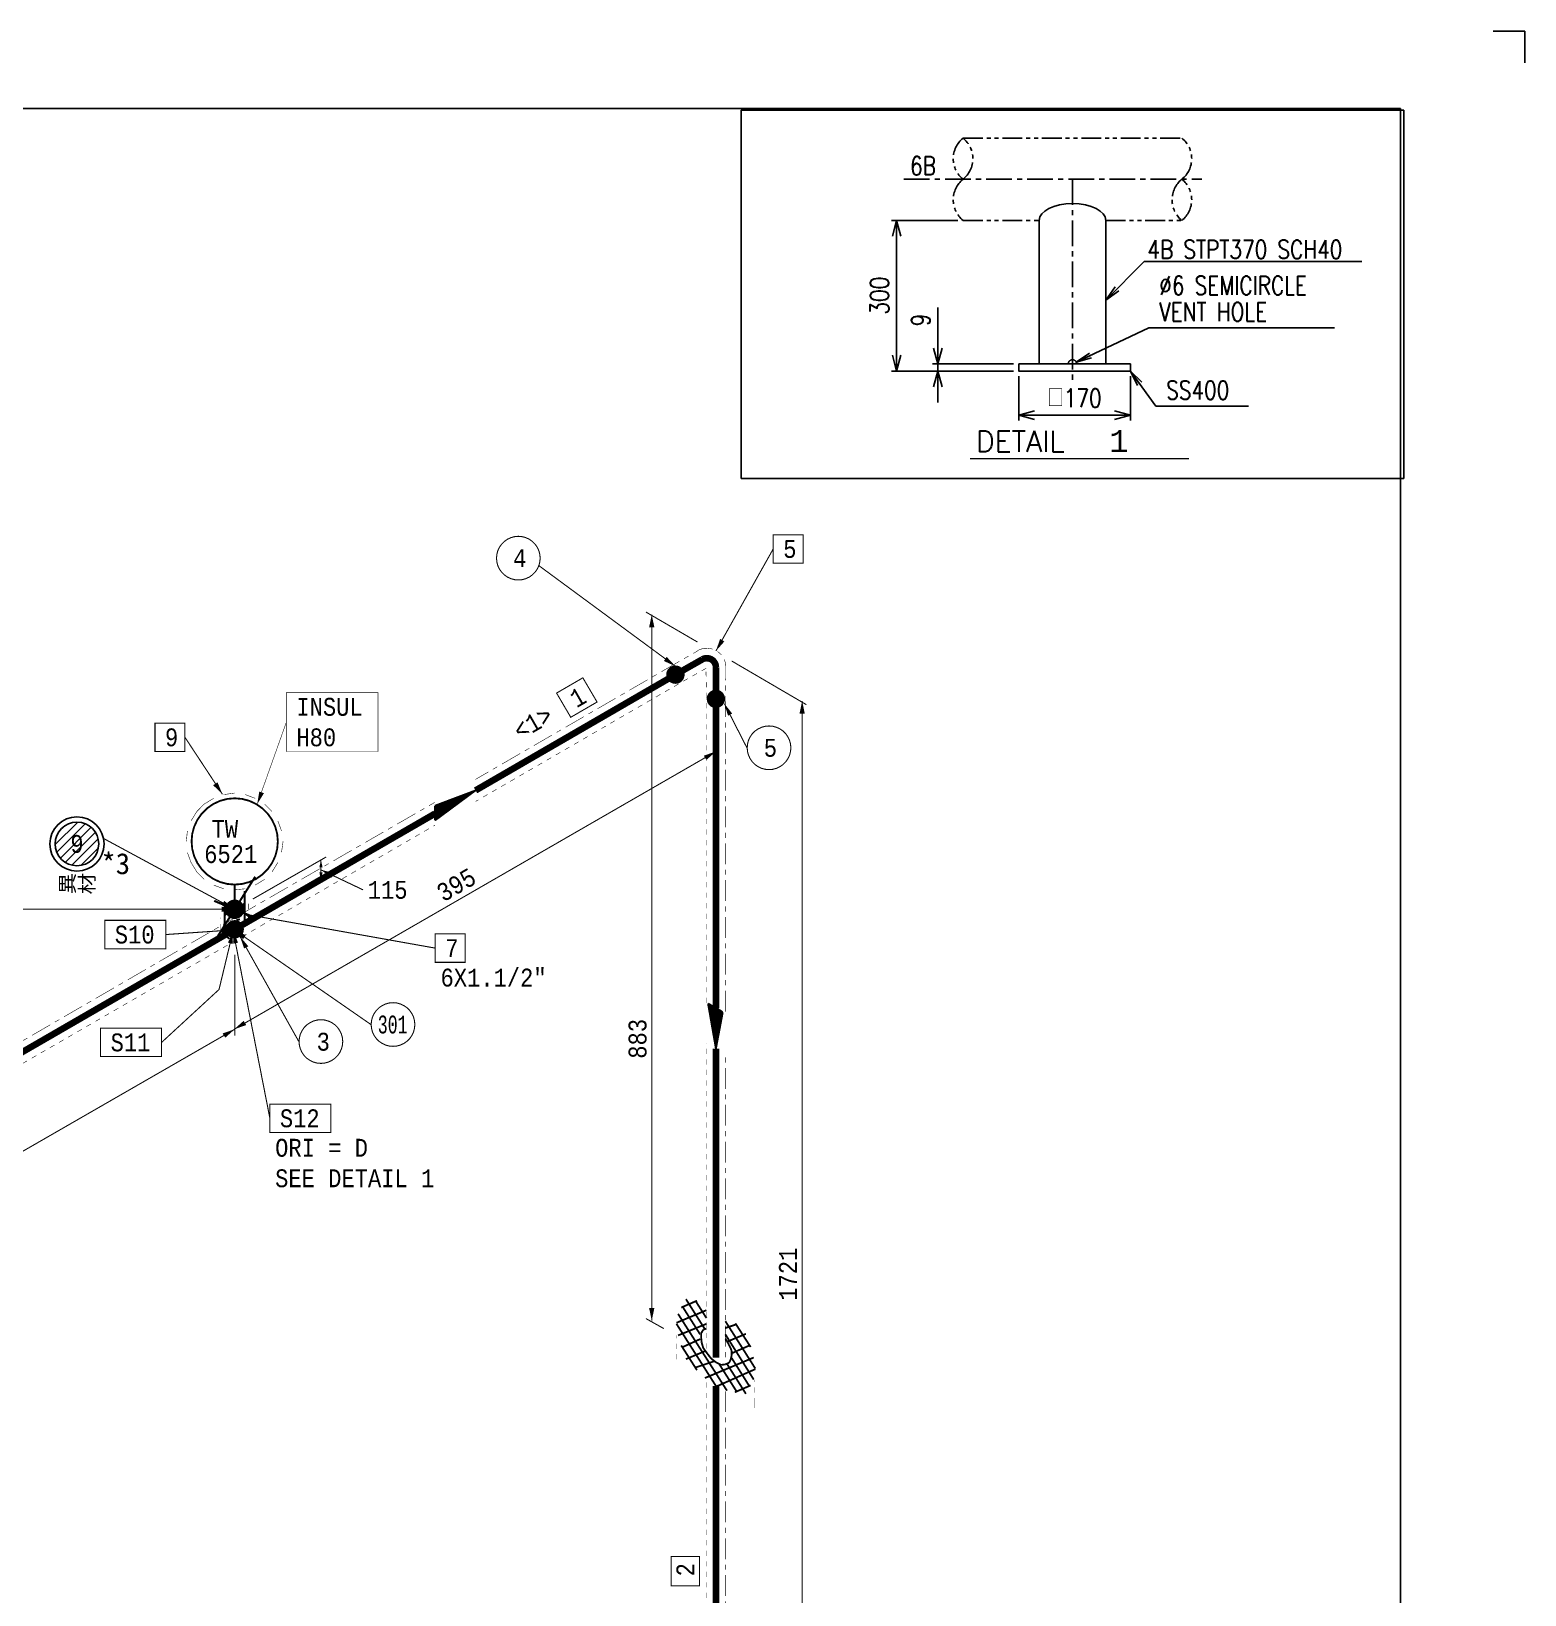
# Model space of a CAD drawing. Extents: x 0 to 841, y 0 to 594.
# Drawn here: x 557 to 841, y 296.8 to 594 of the extents above; entities that cross this region are included whole.
import ezdxf
from ezdxf.enums import TextEntityAlignment as Align

# ---------------------------------------------------------------- set-up
doc = ezdxf.new("R2010")
doc.units = 0
doc.header["$MEASUREMENT"] = 0
doc.linetypes.add('CENTER', pattern=[15.631579, 9.769737, -1.953947, 1.953947, -1.953947])
doc.linetypes.add('PHANTOM', pattern=[2.5, 1.25, -0.25, 0.25, -0.25, 0.25, -0.25])
doc.layers.add('1', color=7, linetype='Continuous', lineweight=0)
for name, color, linetype in [('BACKING', 7, 'Continuous'), ('DIM-LINES', 7, 'Continuous'), ('DIM-TEXT', 7, 'Continuous'), ('FITTINGS', 7, 'Continuous'), ('GT_1', 7, 'Continuous'), ('ISO-TEXT', 7, 'Continuous'), ('LEVEL_1', 7, 'Continuous'), ('PIPE', 7, 'Continuous'), ('SKETCHES', 7, 'Continuous'), ('WELDS', 7, 'Continuous')]:
    doc.layers.add(name, color=color, linetype=linetype)
doc.styles.add('DWG', font='SIMPLEX.shx', dxfattribs={"bigfont": 'BIGFONT.shx'})
doc.styles.add('MONOTXT', font='monotxt.shx', dxfattribs={"height": 2.4, "bigfont": '@extfont2.shx'})
doc.styles.add('MSGOTHICTTC', font='', dxfattribs={"height": 2.4})
doc.styles.add('ROMANS', font='ROMANS')
doc.styles.get("Standard").update_dxf_attribs({"font": 'txt.shx', "bigfont": '@extfont2.shx'})
doc.styles.add('STY-8', font='simplex.shx', dxfattribs={"width": 0.8, "bigfont": 'bigfont.shx'})
doc.styles.get('MSGOTHICTTC').set_extended_font_data('ＭＳ ゴシック')
doc.dimstyles.new('MAC-C', dxfattribs={"dimscale": 10, "dimtxt": 0.35, "dimasz": 0.3, "dimexe": 0.1, "dimexo": 0.1, "dimgap": 0.15, "dimtad": 1, "dimdec": 1, "dimlfac": 10, "dimdsep": 46, "dimtxsty": 'STY-8', "dimblk1": 'OPEN30', "dimblk2": 'OPEN30', "dimsah": 1, "dimcen": 1, "dimadec": 0, "dimazin": 0, "dimtfac": 1, "dimtdec": 1, "dimtix": 1, "dimtmove": 0, "dimatfit": 3, "dimldrblk": 'OPEN', "dimfxl": 1, "dimtolj": 1, "dimtzin": 0, "dimarcsym": 0})

# ---------------------------------------------------------------- blocks, each defined once
blk = doc.blocks.new('block8')
at = {"layer": 'ISO-TEXT'}
blk.add_hatch(color=256, dxfattribs=at).paths.add_polyline_path([(0.001, 0.001), (-2.399, -0.599), (-2.399, 0.301)])
at = {"layer": 'ISO-TEXT', "linetype": 'ByBlock', "const_width": 0.2}
blk.add_lwpolyline([(-13, -0.9), (0, 0)], dxfattribs=at)
blk = doc.blocks.new('block9')
at = {"layer": 'ISO-TEXT'}
blk.add_hatch(color=256, dxfattribs=at).paths.add_polyline_path([(0.001, 0.001), (1.601, -1.899), (0.801, -2.299)])
at = {"layer": 'ISO-TEXT', "linetype": 'ByBlock', "const_width": 0.2}
blk.add_lwpolyline([(5.6, -10), (0, 0)], dxfattribs=at)
blk = doc.blocks.new('block10')
at = {"layer": 'ISO-TEXT'}
blk.add_hatch(color=256, dxfattribs=at).paths.add_polyline_path([(0.001, 0.001), (2.201, -0.999), (1.701, -1.799)])
at = {"layer": 'ISO-TEXT', "linetype": 'ByBlock', "const_width": 0.2}
blk.add_lwpolyline([(26, -18), (0, 0)], dxfattribs=at)
blk = doc.blocks.new('block11')
at = {"layer": 'ISO-TEXT'}
blk.add_hatch(color=256, dxfattribs=at).paths.add_polyline_path([(0.001, 0.001), (1.601, -1.899), (0.801, -2.299)])
at = {"layer": 'ISO-TEXT', "linetype": 'ByBlock', "const_width": 0.2}
blk.add_lwpolyline([(11.2, -20), (0, 0)], dxfattribs=at)
blk = doc.blocks.new('block14')
at = {"layer": 'ISO-TEXT'}
blk.add_hatch(color=256, dxfattribs=at).paths.add_polyline_path([(0.001, 0.001), (-1.599, 1.801), (-0.799, 2.301)])
at = {"layer": 'ISO-TEXT', "linetype": 'ByBlock', "const_width": 0.2}
blk.add_lwpolyline([(-16, 28), (0, 0)], dxfattribs=at)
blk = doc.blocks.new('block15')
at = {"layer": 'ISO-TEXT'}
blk.add_hatch(color=256, dxfattribs=at).paths.add_polyline_path([(0.001, 0.001), (0.801, 2.301), (1.601, 1.801)])
at = {"layer": 'ISO-TEXT', "linetype": 'ByBlock', "const_width": 0.2}
blk.add_lwpolyline([(10.9, 19.4), (0, 0)], dxfattribs=at)
blk = doc.blocks.new('block16')
at = {"layer": 'ISO-TEXT'}
blk.add_hatch(color=256, dxfattribs=at).paths.add_polyline_path([(0.001, 0.001), (1.501, -1.899), (0.701, -2.299)])
at = {"layer": 'ISO-TEXT', "linetype": 'ByBlock', "const_width": 0.2}
blk.add_lwpolyline([(4.3, -8.4), (0, 0)], dxfattribs=at)
blk = doc.blocks.new('block27')
at = {"linetype": 'ByBlock', "const_width": 0.1}
for points in [[(89.439, 53.706), (88.574, 53.204)], [(91.5, 54.9), (90.305, 54.207)], [(87.709, 52.703), (84.249, 50.696)], [(92.868, 51.293), (92.002, 50.793)], [(81.653, 49.192), (78.193, 47.186)], [(83.383, 50.195), (82.518, 49.693)], [(87.672, 48.293), (86.806, 47.793)], [(89.404, 49.293), (88.538, 48.793)], [(91.136, 50.293), (90.27, 49.793)], [(75.597, 45.681), (72.137, 43.675)], [(77.328, 46.684), (76.462, 46.183)], [(82.476, 45.293), (81.61, 44.793)], [(84.208, 46.293), (83.342, 45.793)], [(85.94, 47.293), (85.074, 46.793)], [(69.541, 42.17), (66.081, 40.164)], [(71.272, 43.173), (70.406, 42.672)], [(77.28, 42.293), (76.414, 41.793)], [(79.012, 43.293), (78.146, 42.793)], [(80.744, 44.293), (79.878, 43.793)], [(63.485, 38.66), (60.025, 36.654)], [(65.216, 39.663), (64.351, 39.161)], [(72.084, 39.293), (71.218, 38.793)], [(73.816, 40.293), (72.95, 39.793)], [(75.548, 41.293), (74.682, 40.793)], [(59.16, 36.152), (58.295, 35.651)], [(66.888, 36.293), (66.022, 35.793)], [(68.62, 37.293), (67.754, 36.793)], [(70.352, 38.293), (69.486, 37.793)], [(53.104, 32.641), (52.239, 32.14)], [(57.429, 35.149), (53.969, 33.143)], [(61.692, 33.293), (60.826, 32.793)], [(63.424, 34.293), (62.558, 33.793)], [(65.156, 35.293), (64.29, 34.793)], [(51.374, 31.638), (50.1, 30.9)], [(56.496, 30.293), (55.63, 29.793)], [(58.228, 31.293), (57.362, 30.793)], [(59.96, 32.293), (59.094, 31.793)], [(51.3, 27.293), (50.434, 26.793)], [(53.032, 28.293), (52.166, 27.793)], [(54.764, 29.293), (53.898, 28.793)], [(37.508, 23.744), (34.04, 21.75)], [(39.242, 24.741), (38.375, 24.243)], [(42.3, 26.5), (40.108, 25.24)], [(33.173, 21.252), (32.306, 20.753)], [(40.134, 20.895), (39.268, 20.396)], [(41.867, 21.893), (41.001, 21.394)], [(31.44, 20.255), (27.972, 18.261)], [(34.935, 17.901), (34.068, 17.402)], [(36.668, 18.899), (35.801, 18.4)], [(38.401, 19.897), (37.534, 19.398)], [(25.371, 16.765), (21.904, 14.771)], [(27.105, 17.762), (26.238, 17.264)], [(29.735, 14.907), (28.869, 14.407)], [(31.468, 15.905), (30.602, 15.406)], [(33.202, 16.903), (32.335, 16.404)], [(19.303, 13.275), (15.836, 11.281)], [(21.037, 14.272), (20.17, 13.774)], [(24.536, 11.912), (23.669, 11.413)], [(26.269, 12.91), (25.403, 12.411)], [(28.002, 13.908), (27.136, 13.409)], [(13.235, 9.786), (9.768, 7.792)], [(14.969, 10.783), (14.102, 10.284)], [(19.337, 8.918), (18.47, 8.419)], [(21.07, 9.916), (20.203, 9.417)], [(22.803, 10.914), (21.936, 10.415)], [(7.167, 6.296), (3.699, 4.302)], [(8.901, 7.293), (8.034, 6.795)], [(14.137, 5.923), (13.271, 5.424)], [(15.87, 6.922), (15.004, 6.422)], [(17.603, 7.92), (16.737, 7.421)], [(2.832, 3.804), (1.966, 3.305)], [(8.938, 2.929), (8.071, 2.43)], [(10.671, 3.927), (9.804, 3.428)], [(12.404, 4.925), (11.537, 4.426)], [(1.099, 2.807), (-1, 1.6)], [(5.472, 0.933), (4.605, 0.434)], [(7.205, 1.931), (6.338, 1.432)], [(2.005, -1.063), (1.139, -1.563)], [(3.738, -0.065), (2.872, -0.564)]]:
    blk.add_lwpolyline(points, dxfattribs=at)
at = {"layer": 'PIPE', "linetype": 'ByBlock', "const_width": 1.25}
for points in [[(92.5, 53.3), (50.1, 28.8)], [(42.4, 24.4), (0, 0)]]:
    blk.add_lwpolyline(points, dxfattribs=at)
at = {"flags": 1}
for tag in ['Tag', 'Pipe Ref', 'Description', 'UCI', 'Key']:
    blk.add_attdef(tag, (0, 0), '', height=1, dxfattribs=at)
blk = doc.blocks.new('block28')
at = {"linetype": 'ByBlock', "const_width": 0.1}
for points in [[(2.6, 4.887), (2.6, 3.887)], [(-2.7, 2.2), (-2.7, 2.018)], [(-2.7, 1.018), (-2.7, -1.6)], [(2.6, 2.887), (2.6, 1.887)]]:
    blk.add_lwpolyline(points, dxfattribs=at)
at = {"layer": 'FITTINGS', "linetype": 'ByBlock', "const_width": 0.35}
for points in [[(1.9, 4.9), (1.9, 7.3)], [(-1.9, 5.1), (-1.9, 2.7)], [(-1.9, 2.7), (1.9, 4.9)], [(-1.9, 2.7), (1.9, 4.9)], [(1.9, 4.9), (1.9, 1.1)], [(-1.9, -1.1), (-1.9, 2.7)], [(0, 0), (-1.9, -1.1)], [(1.9, 1.1), (0, 0)]]:
    blk.add_lwpolyline(points, dxfattribs=at)
at = {"flags": 1}
for tag in ['Tag', 'Pipe Ref', 'Description', 'UCI', 'Key']:
    blk.add_attdef(tag, (0, 0), '', height=1, dxfattribs=at)
blk = doc.blocks.new('block29')
at = {"const_width": 0.1}
for points in [[(-2.1, 8.9), (0, 9.2)], [(2, 8.9), (3.9, 8.2)], [(-7.2, 5.7), (-5.8, 7.1)], [(-5.8, 7.1), (-4, 8.2)], [(5.7, 7.1), (7.1, 5.7)], [(-8.3, 3.9), (-7.2, 5.7)], [(8.2, 3.9), (8.9, 2)], [(-9.2, 0), (-9, 2)], [(9.2, 0), (8.9, -2.1)], [(-8.3, -4), (-9, -2.1)], [(-7.2, -5.8), (-8.3, -4)], [(-5.8, -7.2), (-7.2, -5.8)], [(8.2, -4), (7.1, -5.8)], [(-2.1, -9), (-4, -8.3)], [(5.7, -7.2), (3.9, -8.3)], [(2, -9), (0, -9.2)]]:
    blk.add_lwpolyline(points, dxfattribs=at)
at = {"layer": 'FITTINGS', "linetype": 'ByBlock', "const_width": 0.35, "flags": 128}
blk.add_lwpolyline([(8.08, -1.42), (7.71, -2.8), (7.1, -4.1), (6.28, -5.27), (5.27, -6.28), (4.1, -7.1), (2.8, -7.71), (1.42, -8.08), (0, -8.2), (-1.42, -8.08), (-2.8, -7.71), (-4.1, -7.1), (-5.27, -6.28), (-6.28, -5.27), (-7.1, -4.1), (-7.71, -2.8), (-8.08, -1.42), (-8.2, 0), (-8.08, 1.42), (-7.71, 2.8), (-7.1, 4.1), (-6.28, 5.27), (-5.27, 6.28), (-4.1, 7.1), (-2.8, 7.71), (-1.42, 8.08), (0, 8.2), (1.42, 8.08), (2.8, 7.71), (4.1, 7.1), (5.27, 6.28), (6.28, 5.27), (7.1, 4.1), (7.71, 2.8), (8.08, 1.42), (8.2, 0)], close=True, dxfattribs=at)
at = {"layer": 'FITTINGS', "linetype": 'ByBlock', "const_width": 0.35}
blk.add_lwpolyline([(0, -8.1), (0, -12.9)], dxfattribs=at)
at = {"flags": 1}
for tag in ['Tag', 'Pipe Ref', 'Description', 'UCI', 'Key']:
    blk.add_attdef(tag, (0, 0), '', height=1, dxfattribs=at)
blk = doc.blocks.new('block30')
at = {"linetype": 'ByBlock', "const_width": 0.1}
for points in [[(83.8, 50.5), (81.104, 48.939)], [(80.238, 48.438), (79.373, 47.937)], [(74.18, 44.931), (73.315, 44.43)], [(78.508, 47.436), (75.046, 45.432)], [(80.954, 44.652), (80.089, 44.151)], [(82.685, 45.654), (81.82, 45.153)], [(83.801, 46.3), (83.551, 46.155)], [(72.45, 43.929), (68.988, 41.924)], [(75.762, 41.646), (74.896, 41.145)], [(77.493, 42.648), (76.627, 42.147)], [(79.224, 43.65), (78.358, 43.149)], [(66.392, 40.421), (62.93, 38.417)], [(68.122, 41.423), (67.257, 40.922)], [(70.569, 38.64), (69.704, 38.139)], [(72.3, 39.642), (71.435, 39.141)], [(74.031, 40.644), (73.165, 40.143)], [(60.334, 36.914), (56.872, 34.91)], [(62.064, 37.916), (61.199, 37.415)], [(65.377, 35.634), (64.511, 35.132)], [(67.107, 36.636), (66.242, 36.135)], [(68.838, 37.638), (67.973, 37.137)], [(54.276, 33.407), (50.814, 31.403)], [(56.006, 34.409), (55.141, 33.908)], [(61.915, 33.629), (61.049, 33.128)], [(63.646, 34.631), (62.78, 34.13)], [(48.218, 29.9), (45.8, 28.5)], [(49.948, 30.902), (49.083, 30.401)], [(56.722, 30.623), (55.857, 30.122)], [(58.453, 31.625), (57.588, 31.124)], [(60.184, 32.627), (59.318, 32.126)], [(51.53, 27.617), (50.664, 27.116)], [(53.26, 28.619), (52.395, 28.118)], [(54.991, 29.621), (54.126, 29.12)], [(38, 24.1), (36.955, 23.497)], [(46.337, 24.611), (45.8, 24.3)], [(48.068, 25.613), (47.202, 25.112)], [(49.799, 26.615), (48.933, 26.114)], [(34.356, 21.998), (30.892, 19.999)], [(36.089, 22.997), (35.223, 22.497)], [(28.293, 18.5), (24.828, 16.501)], [(30.026, 19.499), (29.159, 18.999)], [(35.175, 18.109), (34.309, 17.609)], [(36.906, 19.11), (36.04, 18.61)], [(38.101, 19.801), (37.772, 19.611)], [(22.23, 15.002), (18.765, 13.003)], [(23.962, 16.001), (23.096, 15.501)], [(29.98, 15.107), (29.114, 14.606)], [(31.711, 16.108), (30.845, 15.607)], [(33.443, 17.109), (32.577, 16.608)], [(17.899, 12.503), (17.033, 12.003)], [(24.785, 12.104), (23.919, 11.604)], [(26.516, 13.105), (25.651, 12.605)], [(28.248, 14.106), (27.382, 13.606)], [(11.836, 9.005), (10.969, 8.505)], [(16.167, 11.504), (12.702, 9.505)], [(19.59, 9.102), (18.724, 8.602)], [(21.322, 10.103), (20.456, 9.602)], [(23.053, 11.104), (22.187, 10.603)], [(10.103, 8.006), (6.638, 6.007)], [(14.395, 6.1), (13.529, 5.599)], [(16.127, 7.1), (15.261, 6.6)], [(17.858, 8.101), (16.992, 7.601)], [(4.04, 4.508), (0.575, 2.509)], [(5.772, 5.507), (4.906, 5.007)], [(9.2, 3.097), (8.334, 2.597)], [(10.932, 4.098), (10.066, 3.598)], [(12.663, 5.099), (11.798, 4.598)], [(-0.291, 2.009), (-1, 1.6)], [(4.005, 0.095), (3.139, -0.406)], [(5.737, 1.096), (4.871, 0.595)], [(7.469, 2.096), (6.603, 1.596)], [(2.274, -0.906), (1.408, -1.407)]]:
    blk.add_lwpolyline(points, dxfattribs=at)
at = {"layer": 'PIPE', "linetype": 'ByBlock', "const_width": 1.25}
for points in [[(83.8, 48.4), (45.8, 26.4)], [(38.1, 22), (0, 0)]]:
    blk.add_lwpolyline(points, dxfattribs=at)
at = {"flags": 1}
for tag in ['Tag', 'Pipe Ref', 'Description', 'UCI', 'Key']:
    blk.add_attdef(tag, (0, 0), '', height=1, dxfattribs=at)
blk = doc.blocks.new('block31')
at = {"linetype": 'ByBlock', "const_width": 0.1}
for points in [[(-1.77, 3.1), (-2.59, 2.63)], [(-1.19, 3.43), (-1.82, 3.15)], [(-0.52, 3.6), (-1.19, 3.43)], [(0.17, 3.63), (-0.52, 3.6)], [(0.86, 3.53), (0.17, 3.63)], [(1.13, 3.44), (0.86, 3.53)], [(2.11, 2.96), (2.02, 3.01)], [(2.63, 2.51), (2.11, 2.96)], [(-5.2, 1.14), (-5.97, 0.7)], [(-3.46, 2.13), (-4.33, 1.64)], [(2.76, 2.34), (2.63, 2.51)], [(3.37, 1.35), (3.3, 1.5)], [(3.57, 0.69), (3.37, 1.35)], [(3.63, 0), (3.57, 0.69)], [(3.6, -2.45), (3.63, 0)], [(-3.61, -2.16), (-4.48, -2.65)], [(-1.87, -1.18), (-2.74, -1.67)], [(-0.13, -0.19), (-1, -0.68)], [(-0.13, -1.81), (-0.15, -0.81)], [(-0.09, -3.81), (-0.11, -2.81)], [(-5.35, -3.15), (-5.97, -3.5)], [(-0.07, -5), (-0.07, -4.81)], [(3.53, -7), (3.56, -5.45)], [(3.57, -4.45), (3.59, -3.45)]]:
    blk.add_lwpolyline(points, dxfattribs=at)
at = {"layer": 'PIPE', "linetype": 'ByBlock', "const_width": 1.25}
for points in [[(-0.87, 1.5), (-5.97, -1.4)], [(1.73, -6), (1.73, 0)]]:
    blk.add_lwpolyline(points, dxfattribs=at)
at = {"layer": 'PIPE', "linetype": 'ByBlock', "const_width": 1.25, "flags": 128}
blk.add_lwpolyline([(1.73, 0), (1.71, 0.3), (1.63, 0.59), (1.5, 0.87), (1.33, 1.11), (1.12, 1.33), (0.87, 1.5), (0.59, 1.63), (0.3, 1.71), (0, 1.73), (-0.3, 1.71), (-0.59, 1.63), (-0.87, 1.5)], dxfattribs=at)
at = {"flags": 1}
for tag in ['Tag', 'Pipe Ref', 'Description', 'UCI', 'Key']:
    blk.add_attdef(tag, (0, 0), '', height=1, dxfattribs=at)
blk = doc.blocks.new('block32')
at = {"linetype": 'ByBlock', "const_width": 0.1}
for points in [[(-1.8, 0.186), (-1.8, 1)], [(-1.8, -1.814), (-1.8, -0.814)], [(-1.8, -3.814), (-1.8, -2.814)], [(1.8, -3.448), (1.8, -1)], [(-1.8, -5.814), (-1.8, -4.814)], [(1.8, -5.448), (1.8, -4.448)], [(-1.8, -7.814), (-1.8, -6.814)], [(-1.8, -9.814), (-1.8, -8.814)], [(1.8, -10.448), (1.8, -6.448)], [(-1.8, -11.814), (-1.8, -10.814)], [(1.8, -12.448), (1.8, -11.448)], [(-1.8, -13.814), (-1.8, -12.814)], [(-1.8, -15.814), (-1.8, -14.814)], [(1.8, -17.448), (1.8, -13.448)], [(-1.8, -17.814), (-1.8, -16.814)], [(-1.8, -19.814), (-1.8, -18.814)], [(-1.8, -21.814), (-1.8, -20.814)], [(1.8, -19.448), (1.8, -18.448)], [(1.8, -24.448), (1.8, -20.448)], [(-1.8, -23.814), (-1.8, -22.814)], [(-1.8, -25.814), (-1.8, -24.814)], [(1.8, -26.448), (1.8, -25.448)], [(-1.8, -27.814), (-1.8, -26.814)], [(-1.8, -29.814), (-1.8, -28.814)], [(1.8, -31.448), (1.8, -27.448)], [(-1.8, -31.814), (-1.8, -30.814)], [(1.8, -33.448), (1.8, -32.448)], [(-1.8, -33.814), (-1.8, -32.814)], [(-1.8, -35.814), (-1.8, -34.814)], [(1.8, -38.448), (1.8, -34.448)], [(-1.8, -37.814), (-1.8, -36.814)], [(-1.8, -39.814), (-1.8, -38.814)], [(-1.8, -41.814), (-1.8, -40.814)], [(1.8, -40.448), (1.8, -39.448)], [(1.8, -45.448), (1.8, -41.448)], [(-1.8, -43.814), (-1.8, -42.814)], [(-1.8, -45.814), (-1.8, -44.814)], [(-1.8, -47.814), (-1.8, -46.814)], [(1.8, -47.448), (1.8, -46.448)], [(-1.8, -49.814), (-1.8, -48.814)], [(1.8, -52.448), (1.8, -48.448)], [(-1.8, -51.814), (-1.8, -50.814)], [(-1.8, -53.814), (-1.8, -52.814)], [(1.8, -54.448), (1.8, -53.448)], [(-1.8, -55.814), (-1.8, -54.814)], [(1.8, -59.448), (1.8, -55.448)], [(-1.8, -57.8), (-1.8, -56.814)], [(-1.8, -65.514), (-1.8, -65.5)], [(-1.8, -67.514), (-1.8, -66.514)], [(1.8, -69.148), (1.8, -68.148)], [(-1.8, -69.514), (-1.8, -68.514)], [(-1.8, -71.514), (-1.8, -70.514)], [(1.8, -74.148), (1.8, -70.148)], [(-1.8, -73.514), (-1.8, -72.514)], [(-1.8, -75.514), (-1.8, -74.514)], [(-1.8, -77.514), (-1.8, -76.514)], [(1.8, -76.148), (1.8, -75.148)], [(1.8, -81.148), (1.8, -77.148)], [(-1.8, -79.514), (-1.8, -78.514)], [(-1.8, -81.514), (-1.8, -80.514)], [(-1.8, -83.514), (-1.8, -82.514)], [(1.8, -83.148), (1.8, -82.148)], [(-1.8, -85.514), (-1.8, -84.514)], [(1.8, -88.148), (1.8, -84.148)], [(-1.8, -87.514), (-1.8, -86.514)], [(-1.8, -89.514), (-1.8, -88.514)], [(1.8, -90.148), (1.8, -89.148)], [(-1.8, -91.514), (-1.8, -90.514)], [(1.8, -95.148), (1.8, -91.148)], [(-1.8, -93.514), (-1.8, -92.514)], [(-1.8, -95.514), (-1.8, -94.514)], [(-1.8, -97.514), (-1.8, -96.514)], [(1.8, -97.148), (1.8, -96.148)], [(-1.8, -99.514), (-1.8, -98.514)], [(-1.8, -101.514), (-1.8, -100.514)], [(1.8, -102.148), (1.8, -98.148)], [(-1.8, -103.514), (-1.8, -102.514)], [(1.8, -104.148), (1.8, -103.148)], [(-1.8, -105.514), (-1.8, -104.514)], [(-1.8, -107.514), (-1.8, -106.514)], [(1.8, -109.148), (1.8, -105.148)], [(-1.8, -109.514), (-1.8, -108.514)], [(-1.8, -111.514), (-1.8, -110.514)], [(-1.8, -113.514), (-1.8, -112.514)], [(1.8, -111.148), (1.8, -110.148)], [(1.8, -116.148), (1.8, -112.148)], [(-1.8, -115.514), (-1.8, -114.514)], [(-1.8, -117.514), (-1.8, -116.514)], [(-1.8, -119.514), (-1.8, -118.514)], [(1.8, -118.148), (1.8, -117.148)], [(-1.8, -121.514), (-1.8, -120.514)], [(1.8, -123.148), (1.8, -119.148)], [(-1.8, -123.514), (-1.8, -122.514)], [(1.8, -125.148), (1.8, -124.148)], [(1.8, -126.2), (1.8, -126.148)], [(-1.8, -130.914), (-1.8, -129.914)], [(-1.8, -132.914), (-1.8, -131.914)], [(1.8, -135.548), (1.8, -131.6)], [(-1.8, -134.914), (-1.8, -133.914)], [(-1.8, -136.914), (-1.8, -135.914)], [(1.8, -137.548), (1.8, -136.548)], [(-1.8, -138.914), (-1.8, -137.914)], [(1.8, -142.548), (1.8, -138.548)], [(-1.8, -140.914), (-1.8, -139.914)], [(-1.8, -142.914), (-1.8, -141.914)], [(-1.8, -144.914), (-1.8, -143.914)], [(1.8, -144.548), (1.8, -143.548)], [(1.8, -149.548), (1.8, -145.548)], [(-1.8, -146.914), (-1.8, -145.914)], [(-1.8, -148.914), (-1.8, -147.914)], [(-1.8, -150.914), (-1.8, -149.914)], [(1.8, -151.548), (1.8, -150.548)], [(-1.8, -152.914), (-1.8, -151.914)], [(-1.8, -154.914), (-1.8, -153.914)], [(1.8, -156.548), (1.8, -152.548)], [(-1.8, -156.914), (-1.8, -155.914)], [(1.8, -158.548), (1.8, -157.548)], [(-1.8, -158.914), (-1.8, -157.914)], [(-1.8, -160.914), (-1.8, -159.914)], [(1.8, -163.548), (1.8, -159.548)], [(-1.8, -162.914), (-1.8, -161.914)], [(-1.8, -164.914), (-1.8, -163.914)], [(-1.8, -166.914), (-1.8, -165.914)], [(1.8, -165.548), (1.8, -164.548)], [(-1.8, -168.914), (-1.8, -167.914)], [(1.8, -170.548), (1.8, -166.548)], [(-1.8, -170.914), (-1.8, -169.914)], [(-1.8, -172.914), (-1.8, -171.914)], [(1.8, -172.548), (1.8, -171.548)], [(-1.8, -174.914), (-1.8, -173.914)], [(1.8, -177.548), (1.8, -173.548)], [(-1.8, -176.914), (-1.8, -175.914)], [(-1.8, -178.914), (-1.8, -177.914)], [(-1.8, -180.914), (-1.8, -179.914)], [(1.8, -179.548), (1.8, -178.548)], [(1.8, -184.548), (1.8, -180.548)], [(-1.8, -182.914), (-1.8, -181.914)], [(-1.8, -184.914), (-1.8, -183.914)], [(-1.8, -186.914), (-1.8, -185.914)], [(1.8, -186.548), (1.8, -185.548)], [(-1.8, -188.914), (-1.8, -187.914)], [(-1.8, -190.914), (-1.8, -189.914)], [(1.8, -191.548), (1.8, -187.548)], [(-1.8, -192.914), (-1.8, -191.914)], [(1.8, -193.548), (1.8, -192.548)], [(-1.8, -194.914), (-1.8, -193.914)], [(-1.8, -196.914), (-1.8, -195.914)], [(1.8, -198.548), (1.8, -194.548)], [(-1.8, -198.914), (-1.8, -197.914)], [(-1.8, -200.914), (-1.8, -199.914)], [(-1.8, -202.914), (-1.8, -201.914)], [(1.8, -200.548), (1.8, -199.548)], [(1.8, -205.548), (1.8, -201.548)], [(-1.8, -204.914), (-1.8, -203.914)], [(-1.8, -206.914), (-1.8, -205.914)], [(-1.8, -208.914), (-1.8, -207.914)], [(1.8, -207.548), (1.8, -206.548)], [(-1.8, -210.6), (-1.8, -209.914)], [(1.8, -212.548), (1.8, -208.548)]]:
    blk.add_lwpolyline(points, dxfattribs=at)
at = {"layer": 'PIPE', "linetype": 'ByBlock', "const_width": 1.25}
for points in [[(0, -58.8), (0, 0)], [(0, -125.2), (0, -66.5)], [(0, -211.6), (0, -130.6)]]:
    blk.add_lwpolyline(points, dxfattribs=at)
at = {"flags": 1}
for tag in ['Tag', 'Pipe Ref', 'Description', 'UCI', 'Key']:
    blk.add_attdef(tag, (0, 0), '', height=1, dxfattribs=at)
blk = doc.blocks.new('block33')
at = {"linetype": 'ByBlock', "const_width": 0.1}
for points in [[(-5.7, -1.861), (-5.7, -1.3)], [(-5.7, -3.861), (-5.7, -2.861)], [(-5.7, -5.861), (-5.7, -4.861)], [(9.2, -10.178), (9.2, -9.8)], [(9.2, -12.178), (9.2, -11.178)], [(9.2, -15.1), (9.2, -13.178)]]:
    blk.add_lwpolyline(points, dxfattribs=at)
at = {"layer": 'FITTINGS', "linetype": 'ByBlock', "const_width": 0.35}
for points in [[(-5.7, 1.1), (0, 3.5)], [(-5.4, 2.8), (3.9, -11.8)], [(-4.8, 4), (-1.8, 5.3)], [(-4.5, 4.1), (-1.2, -1.1)], [(-3.9, 5.6), (-0.3, -0.1)], [(-2.1, 5.3), (0, 2)], [(-5.7, 0.9), (1.8, -10.9)], [(-5.4, -1.3), (0, 0.9)], [(-0.6, -0.2), (0, 0)], [(0, 0), (0, 0)], [(3.6, 1.4), (9.3, -7.6)], [(3.6, 0.1), (5.7, 0.8)], [(5.5, 1), (8.4, -3.5)], [(-4.5, -3.5), (-1.2, -2)], [(-1, -0.9), (-0.6, -0.2)], [(-1, -1.8), (-1, -0.9)], [(-0.9, -2.7), (-1, -1.8)], [(-0.6, -3.7), (-0.9, -2.7)], [(3.6, -1.1), (9, -9.7)], [(3.6, -1.9), (4.3, -3.1)], [(3.9, -2.5), (7.5, -1)], [(4.3, -3.1), (4.8, -4.2)], [(-4.8, -3.2), (-1.8, -7.9)], [(-3.9, -5.8), (-0.3, -4.3)], [(0.2, -4.8), (-0.6, -3.7)], [(-0.3, -9.4), (9, -5.5)], [(0.9, -5.7), (0.2, -4.8)], [(1.8, -6.4), (0.9, -5.7)], [(4.6, -5.9), (4.3, -6.5)], [(4.8, -5.1), (4.6, -5.9)], [(4.8, -4.7), (8.2, -3.2)], [(4.8, -4.2), (4.8, -5.1)], [(4.8, -5.6), (8.2, -11)], [(-2.1, -7.4), (1.5, -6.2)], [(2.8, -6.9), (1.8, -6.4)], [(1.9, -11), (9.3, -7.7)], [(2.4, -6.7), (5.7, -11.9)], [(3.6, -6.8), (2.8, -6.9)], [(4.3, -6.5), (3.6, -6.8)], [(3.9, -6.7), (7.5, -12.4)], [(5.4, -12.1), (8.4, -10.8)]]:
    blk.add_lwpolyline(points, dxfattribs=at)
at = {"flags": 1}
for tag in ['Tag', 'Pipe Ref', 'Description', 'UCI', 'Key']:
    blk.add_attdef(tag, (0, 0), '', height=1, dxfattribs=at)
blk = doc.blocks.new('block37')
at = {"layer": 'PIPE', "linetype": 'ByBlock', "const_width": 0.35}
for points in [[(2.6, 2.8), (1.9, 2.6)], [(0.2, 0.7), (0, 0)], [(1.3, 2.2), (0.6, 1.6)], [(2.6, 0.3), (3.1, 1)], [(3.2, 1.8), (3.1, 2.4)], [(0.2, -0.6), (0.6, -0.9)], [(1.3, -0.8), (1.9, -0.5)]]:
    blk.add_lwpolyline(points, dxfattribs=at)
at = {"flags": 1}
for tag in ['Tag', 'Pipe Ref', 'Description', 'UCI', 'Key']:
    blk.add_attdef(tag, (0, 0), '', height=1, dxfattribs=at)
blk = doc.blocks.new('block38')
at = {"layer": 'WELDS'}
h = blk.add_hatch(color=256, dxfattribs=at)
edge = h.paths.add_edge_path(flags=0)
edge.add_arc((0, 0), 1.75, 0, 360)
at = {"flags": 1}
for tag in ['Tag', 'Pipe Ref', 'Description', 'UCI', 'Key']:
    blk.add_attdef(tag, (0, 0), '', height=1, dxfattribs=at)
blk = doc.blocks.new('block39')
at = {"layer": 'WELDS'}
h = blk.add_hatch(color=256, dxfattribs=at)
edge = h.paths.add_edge_path(flags=0)
edge.add_arc((0, 0), 1.75, 0, 360)
at = {"flags": 1}
for tag in ['Tag', 'Pipe Ref', 'Description', 'UCI', 'Key']:
    blk.add_attdef(tag, (0, 0), '', height=1, dxfattribs=at)
blk = doc.blocks.new('block40')
at = {"layer": 'WELDS'}
h = blk.add_hatch(color=256, dxfattribs=at)
edge = h.paths.add_edge_path(flags=0)
edge.add_arc((0, 0), 1.75, 0, 360)
at = {"flags": 1}
for tag in ['Tag', 'Pipe Ref', 'Description', 'UCI', 'Key']:
    blk.add_attdef(tag, (0, 0), '', height=1, dxfattribs=at)
blk = doc.blocks.new('block43')
at = {"layer": 'WELDS'}
h = blk.add_hatch(color=256, dxfattribs=at)
edge = h.paths.add_edge_path(flags=0)
edge.add_arc((0, 0), 1.75, 0, 360)
at = {"flags": 1}
for tag in ['Tag', 'Pipe Ref', 'Description', 'UCI', 'Key']:
    blk.add_attdef(tag, (0, 0), '', height=1, dxfattribs=at)
blk = doc.blocks.new('block44')
at = {"layer": 'WELDS'}
h = blk.add_hatch(color=256, dxfattribs=at)
edge = h.paths.add_edge_path(flags=0)
edge.add_arc((0, 0), 1.75, 0, 360)
at = {"flags": 1}
for tag in ['Tag', 'Pipe Ref', 'Description', 'UCI', 'Key']:
    blk.add_attdef(tag, (0, 0), '', height=1, dxfattribs=at)
blk = doc.blocks.new('block46')
at = {"layer": 'FITTINGS', "linetype": 'ByBlock', "const_width": 0.35}
for points in [[(7.7, 4.4), (0, 1.5)], [(0, -1.3), (7.7, 4.4)], [(7.7, 4.4), (0, 0)], [(6.9, 4), (0, 1.3)], [(0, -1.2), (6.9, 4)], [(6.1, 3.5), (0, 1.2)], [(0, -1.1), (6.1, 3.5)], [(5.4, 3.1), (0, 1)], [(0, -0.9), (5.4, 3.1)], [(4.7, 2.7), (0, 0.8)], [(0, -0.7), (4.7, 2.7)], [(3.9, 2.3), (0, 0.6)], [(0, -0.5), (3.9, 2.3)], [(3.3, 1.9), (0, 0.4)], [(0, -0.3), (3.3, 1.9)], [(0, 1.5), (0, 0)], [(2.5, 1.4), (0, 0.2)], [(0, -0.1), (2.5, 1.4)], [(0, 1.3), (0, -1.3)], [(0, 1.2), (0, -1.2)], [(0, 1), (0, -1.1)], [(0, 0.8), (0, -0.9)], [(0, 0.6), (0, -0.7)], [(0, 0.4), (0, -0.5)], [(0, 0.2), (0, -0.3)], [(0, 0), (0, -0.1)]]:
    blk.add_lwpolyline(points, dxfattribs=at)
at = {"flags": 1}
for tag in ['Pipe Ref', 'Description']:
    blk.add_attdef(tag, (0, 0), '', height=1, dxfattribs=at)
blk = doc.blocks.new('block47')
at = {"layer": 'FITTINGS', "linetype": 'ByBlock', "const_width": 0.35}
for points in [[(-1.5, 0.9), (0, 0)], [(0, -7.7), (-1.5, 0.9)], [(-1.3, 0.8), (1.3, -0.8)], [(0, -6.9), (-1.3, 0.8)], [(-1.2, 0.7), (1.2, -0.7)], [(0, -6.1), (-1.2, 0.7)], [(-1, 0.6), (1.1, -0.6)], [(0, -5.4), (-1, 0.6)], [(-0.8, 0.4), (0.9, -0.5)], [(0, -4.7), (-0.8, 0.4)], [(-0.6, 0.3), (0.7, -0.4)], [(0, -3.9), (-0.6, 0.3)], [(-0.4, 0.2), (0.5, -0.3)], [(0, -3.3), (-0.4, 0.2)], [(-0.2, 0.1), (0.3, -0.2)], [(0, -2.5), (-0.2, 0.1)], [(0, 0), (0.1, -0.1)], [(0, -7.7), (0, 0)], [(0.1, -0.1), (0, -2.5)], [(0.3, -0.2), (0, -3.3)], [(0.5, -0.3), (0, -3.9)], [(0.7, -0.4), (0, -4.7)], [(0.9, -0.5), (0, -5.4)], [(1.1, -0.6), (0, -6.1)], [(1.2, -0.7), (0, -6.9)], [(1.3, -0.8), (0, -7.7)]]:
    blk.add_lwpolyline(points, dxfattribs=at)
at = {"flags": 1}
for tag in ['Pipe Ref', 'Description']:
    blk.add_attdef(tag, (0, 0), '', height=1, dxfattribs=at)
blk = doc.blocks.new('_Open30')
at = {"color": 0, "linetype": 'ByBlock', "lineweight": -2}
for p, q in [((-1, 0.268), (0, 0)), ((0, 0), (-1, -0.268)), ((0, 0), (-1, 0))]:
    blk.add_line(p, q, dxfattribs=at)
blk = doc.blocks.new('*D51')
at = {"color": 0, "lineweight": -2, "transparency": 16777216}
for p, q in [((41.2, 49.06), (28.56, 49.06)), ((29.56, 46.06), (29.56, 23.42)), ((51.8, 20.42), (28.56, 20.42))]:
    blk.add_line(p, q, dxfattribs=at)
at = {"color": 0, "lineweight": -2, "transparency": 16777216, "xscale": 3, "yscale": 3, "zscale": 3}
for p, rotation in [((29.56, 49.06), 90), ((29.56, 20.42), 270)]:
    blk.add_blockref('_Open30', p, dxfattribs=dict(at, rotation=rotation))
at = {"color": 0, "transparency": 16777216, "insert": (26.31, 34.74), "char_height": 3.5, "attachment_point": 5, "rotation": 90, "style": 'STY-8'}
blk.add_mtext('\\A1;300', dxfattribs=at)
blk = doc.blocks.new('_Open')
at = {"color": 0, "linetype": 'ByBlock', "lineweight": -2}
for p, q in [((-1, 0.167), (0, 0)), ((-1, -0.167), (0, 0)), ((0, 0), (-1, 0))]:
    blk.add_line(p, q, dxfattribs=at)
blk = doc.blocks.new('*D52')
at = {"color": 0, "lineweight": -2, "transparency": 16777216}
for p, q in [((37.39, 24.77), (37.39, 32.5)), ((51.77, 21.77), (36.39, 21.77)), ((37.39, 20.42), (37.39, 21.77)), ((51.8, 20.42), (36.39, 20.42)), ((37.39, 17.42), (37.39, 14.42))]:
    blk.add_line(p, q, dxfattribs=at)
at = {"color": 0, "lineweight": -2, "transparency": 16777216, "xscale": 3, "yscale": 3, "zscale": 3}
for p, rotation in [((37.39, 21.77), 270), ((37.39, 20.42), 90)]:
    blk.add_blockref('_Open30', p, dxfattribs=dict(at, rotation=rotation))
at = {"color": 0, "transparency": 16777216, "insert": (34.14, 30.13), "char_height": 3.5, "attachment_point": 5, "rotation": 90, "style": 'STY-8'}
blk.add_mtext('\\A1;9', dxfattribs=at)
blk = doc.blocks.new('*D53')
at = {"color": 0, "lineweight": -2, "transparency": 16777216}
for p, q in [((52.8, 19.42), (52.8, 11.02)), ((74.02, 19.42), (74.02, 11.02)), ((55.8, 12.02), (71.02, 12.02))]:
    blk.add_line(p, q, dxfattribs=at)
at = {"color": 0, "lineweight": -2, "transparency": 16777216, "xscale": 3, "yscale": 3, "zscale": 3, "rotation": 180}
blk.add_blockref('_Open30', (52.8, 12.02), dxfattribs=at)
at = {"color": 0, "lineweight": -2, "transparency": 16777216, "xscale": 3, "yscale": 3, "zscale": 3}
blk.add_blockref('_Open30', (74.02, 12.02), dxfattribs=at)
at = {"color": 0, "transparency": 16777216, "insert": (63.4, 15.27), "char_height": 3.5, "attachment_point": 5, "style": 'STY-8', "bg_fill": 3, "box_fill_scale": 1.25, "bg_fill_color": 256, "bg_fill_true_color": 13158600, "bg_fill_transparency": 0}
blk.add_mtext('\\A1;□170', dxfattribs=at)
blk = doc.blocks.new('block41')
at = {"layer": 'WELDS'}
h = blk.add_hatch(color=256, dxfattribs=at)
edge = h.paths.add_edge_path(flags=0)
edge.add_arc((0, 0), 1.85, 0, 360)
at = {"layer": 'WELDS', "linetype": 'ByBlock', "const_width": 0.4}
for points in [[(3.9, -6.2), (-3.9, 6.2)], [(-3.9, -1.6), (3.9, 1.6)]]:
    blk.add_lwpolyline(points, dxfattribs=at)
at = {"flags": 1}
for tag in ['Tag', 'Pipe Ref', 'Description', 'UCI', 'Key']:
    blk.add_attdef(tag, (0, 0), '', height=1, dxfattribs=at)
blk = doc.blocks.new('SKETCH1')
at = {"linetype": 'PHANTOM', "ltscale": 3}
for p, q in [((42.198, 64.681), (83.802, 64.681)), ((42.198, 49.059), (56.648, 49.059)), ((69.352, 49.059), (83.802, 49.059))]:
    blk.add_line(p, q, dxfattribs=at)
at = {"linetype": 'CENTER', "ltscale": 0.5}
for p, q in [((30.961, 56.87), (87.62, 56.87)), ((63, 56.87), (63, 16.212))]:
    blk.add_line(p, q, dxfattribs=at)
at = {"linetype": 'Continuous'}
blk.add_line((118.028, 41.228), (76.634, 41.228), dxfattribs=at)
for points in [[(0, 0), (126, 0), (126, 70), (0, 70)], [(52.773, 21.766), (74.017, 21.766), (74.017, 20.422), (52.773, 20.422)]]:
    blk.add_lwpolyline(points, close=True, dxfattribs=at)
at = {"linetype": 'PHANTOM', "ltscale": 3}
for centre, start, end in [((45.355, 60.775), 128.95296, 231.04704), ((39.041, 60.775), 308.95296, 51.04704), ((80.645, 60.775), 308.95296, 51.04704), ((45.355, 52.964), 128.95296, 231.04704), ((86.959, 52.964), 128.95296, 231.04704), ((80.645, 52.964), 308.95296, 51.04704)]:
    blk.add_arc(centre, 5.022, start, end, dxfattribs=at)
at = {"linetype": 'CENTER'}
blk.add_arc((63, 21.766), 0.797, 0, 180, dxfattribs=at)
at = {"linetype": 'Continuous'}
blk.add_ellipse((63, 49.059), major_axis=(-6.352, 0), ratio=0.5, start_param=3.1415927, end_param=6.2831853, dxfattribs=at)
at = {"layer": '1', "color": 7, "linetype": 'Continuous', "lineweight": 0}
blk.add_line((43.523, 3.788), (85.14, 3.788), dxfattribs=at)
at = {"layer": 'ISO-TEXT', "linetype": 'Continuous'}
for p, q in [((56.648, 49.059), (56.648, 21.766)), ((69.352, 49.059), (69.352, 21.766))]:
    blk.add_line(p, q, dxfattribs=at)
at = {"color": 0, "style": 'STY-8', "width": 0.8}
for s, p in [('6B', (32.11, 57.685, 0.011)), ('%%C6 SEMICIRCLE', (79.502, 34.924, 0.011)), ('VENT HOLE', (79.502, 29.924, 0.011)), ('SS400', (80.823, 15.017, 0.011))]:
    blk.add_text(s, height=3.5, dxfattribs=at).set_placement(p)
at = {"style": 'DWG', "width": 0.8}
blk.add_text('4B STPT370 SCH40', height=3.5, dxfattribs=at).set_placement((77.246, 41.789))
at = {"layer": '1', "color": 7, "linetype": 'Continuous', "lineweight": 0, "style": 'ROMANS'}
blk.add_text('DETAIL', height=3.9799, dxfattribs=at).set_placement((53.059, 5.083), align=Align.CENTER)
dim = blk.add_linear_dim(base=(29.555, 20.422), p1=(42.198, 49.059), p2=(52.8, 20.422), angle=270, text='300', dimstyle='MAC-C')
dim.commit()
dim.dimension.update_dxf_attribs({"geometry": '*D51', "text_midpoint": (26.305, 34.741)})
dim = blk.add_linear_dim(base=(37.394, 20.422), p1=(52.773, 21.766), p2=(52.8, 20.422), angle=270, text='9', dimstyle='MAC-C')
dim.commit()
dim.dimension.update_dxf_attribs({"geometry": '*D52', "text_midpoint": (37.394, 30.133), "dimtype": 128})
at = {"color": 7, "linetype": 'Continuous'}
for points in [[(69.352, 33.91), (76.634, 41.228)], [(63.721, 22.107), (77.511, 28.633), (112.799, 28.633)], [(74.017, 20.422), (78.832, 13.725), (96.476, 13.725)]]:
    blk.add_leader(points, dimstyle='MAC-C', dxfattribs=at)
dim = blk.add_linear_dim(base=(74.017, 12.025), p1=(52.8, 20.422), p2=(74.017, 20.422), angle=180, text='□170', dimstyle='MAC-C', override={"dimtfill": 1})
dim.commit()
dim.dimension.update_dxf_attribs({"geometry": '*D53', "text_midpoint": (63.395, 12.025), "dimtype": 128})

msp = doc.modelspace()

# ---------------------------------------------------------------- hatches: boundary and pattern name
at = {"linetype": 'Continuous'}
h = msp.add_hatch(dxfattribs=at)
h.set_pattern_fill('ANSI31', color=20, scale=10)
h.set_pattern_definition([(45, (149.1016, 136.5327), (-0.8838835, 0.8838835), [])])
h.paths.add_polyline_path([(568.88, 442.2), (568.37, 442.71), (567.78, 443.13), (567.12, 443.43), (566.42, 443.62), (565.7, 443.68), (564.98, 443.62), (564.28, 443.43), (563.63, 443.13), (563.03, 442.71), (562.52, 442.2), (562.11, 441.61), (561.8, 440.95), (561.61, 440.25), (561.55, 439.53), (561.61, 438.81), (561.8, 438.11), (562.11, 437.46), (562.52, 436.87), (563.03, 436.35), (563.63, 435.94), (564.28, 435.63), (564.98, 435.45), (565.7, 435.38), (566.42, 435.45), (567.12, 435.63), (567.78, 435.94), (568.37, 436.35), (568.88, 436.87), (569.3, 437.46), (569.6, 438.11), (569.79, 438.81), (569.85, 439.53), (569.79, 440.25), (569.6, 440.95), (569.3, 441.61)])
h.paths.add_polyline_path([(562.45, 436.98), (569.01, 436.98), (569.01, 442.08), (562.45, 442.08)], flags=24)
at = {"layer": 'BACKING'}
msp.add_hatch(color=256, dxfattribs=at).paths.add_polyline_path([(599.97, 447.08), (600.37, 449.48), (601.27, 449.18)])
at = {"layer": 'DIM-LINES'}
for points in [[(675, 483.1), (675.5, 480.7), (674.5, 480.7)], [(703.6, 466.7), (704.1, 464.3), (703.1, 464.3)], [(687.2, 457.1), (685.4, 455.5), (684.9, 456.3)], [(612.1, 436.5), (612.4, 435.1), (611.8, 435.1)], [(612.1, 432.7), (611.8, 434.1), (612.4, 434.1)], [(612.1, 434.6), (614.5, 434), (614.1, 433.1)], [(595.7, 404.3), (593.9, 402.7), (593.4, 403.5)], [(595.6, 404.3), (597.4, 405.9), (597.9, 405.1)], [(675, 348.9), (674.5, 351.3), (675.5, 351.3)]]:
    msp.add_hatch(color=256, dxfattribs=at).paths.add_polyline_path(points)
at = {"layer": 'ISO-TEXT'}
for points in [[(593.37, 448.97), (591.61, 450.68), (592.43, 451.24)], [(595.61, 427.15), (593.25, 427.82), (593.72, 428.7)], [(595.6, 427.1), (593.2, 426.6), (593.2, 427.6)], [(597.5, 426.2), (599.8, 425.5), (599.4, 424.7)], [(595.8, 423.4), (593.4, 423.6), (593.6, 424.5)], [(595.4, 423), (596.33, 420.78), (595.43, 420.54)]]:
    msp.add_hatch(color=256, dxfattribs=at).paths.add_polyline_path(points)

# ---------------------------------------------------------------- linework, layer by layer
at = {"color": 20, "linetype": 'Continuous'}
for radius in [5.15, 4.15]:
    msp.add_circle((565.7, 439.53), radius, dxfattribs=at)
at = {"layer": 'BACKING', "linetype": 'ByBlock', "const_width": 0.1, "flags": 128}
msp.add_lwpolyline([(605.53, 457.09), (605.53, 468.29), (622.93, 468.29), (622.93, 457.09)], close=True, dxfattribs=at)
at = {"layer": 'BACKING', "linetype": 'ByBlock', "const_width": 0.1}
msp.add_lwpolyline([(605.53, 462.69), (599.97, 447.08)], dxfattribs=at)
at = {"layer": 'DIM-LINES', "linetype": 'ByBlock', "const_width": 0.2}
for points in [[(683.7, 477.9), (673.9, 483.6)], [(675, 483.1), (675, 348.9)], [(690.2, 474.3), (704.4, 466)], [(703.6, 466.7), (703.6, 246.1)], [(687.2, 458.3), (687.2, 455.9)], [(687.2, 457.1), (595.6, 404.3)], [(599.16, 429.06), (613.1, 437.05)], [(612.1, 436.5), (612.1, 432.7)], [(620.1, 430.8), (612.1, 434.6)], [(611.1, 432.1), (613.1, 433.2)], [(595.7, 418.5), (595.7, 403.1)], [(595.7, 404.3), (503.1, 351)], [(677.3, 347.4), (673.9, 349.3)]]:
    msp.add_lwpolyline(points, dxfattribs=at)
at = {"layer": 'GT_1', "flags": 128}
for points in [[(835, 594), (841, 594), (841, 588)], [(29.9, 579.3), (817.4, 579.3)], [(817.4, 16.4), (817.4, 579.3)]]:
    msp.add_lwpolyline(points, dxfattribs=at)
at = {"layer": 'ISO-TEXT', "linetype": 'ByBlock', "const_width": 0.2, "flags": 128}
for points in [[(653.72, 493.12), (653.53, 492.43), (653.23, 491.77), (652.81, 491.18), (652.3, 490.67), (651.71, 490.25), (651.05, 489.95), (650.36, 489.76), (649.63, 489.7), (648.91, 489.76), (648.22, 489.95), (647.56, 490.25), (646.97, 490.67), (646.46, 491.18), (646.04, 491.77), (645.73, 492.43), (645.55, 493.12), (645.48, 493.85), (645.55, 494.57), (645.73, 495.26), (646.04, 495.92), (646.46, 496.51), (646.97, 497.02), (647.56, 497.44), (648.22, 497.75), (648.91, 497.93), (649.63, 498), (650.36, 497.93), (651.05, 497.75), (651.71, 497.44), (652.3, 497.02), (652.81, 496.51), (653.23, 495.92), (653.53, 495.26), (653.72, 494.57), (653.78, 493.85)], [(698.1, 492.9), (698.1, 498.3), (703.8, 498.3), (703.8, 492.9)], [(659.6, 463.6), (656.9, 468.2), (661.9, 471.1), (664.6, 466.5)], [(580.54, 457.09), (580.54, 462.49), (586.24, 462.49), (586.24, 457.09)], [(701.39, 457.08), (701.2, 456.38), (700.89, 455.73), (700.48, 455.13), (699.97, 454.62), (699.38, 454.21), (698.72, 453.9), (698.02, 453.71), (697.3, 453.65), (696.58, 453.71), (695.88, 453.9), (695.23, 454.21), (694.63, 454.62), (694.12, 455.13), (693.71, 455.73), (693.4, 456.38), (693.21, 457.08), (693.15, 457.8), (693.21, 458.52), (693.4, 459.22), (693.71, 459.88), (694.12, 460.47), (694.63, 460.98), (695.23, 461.39), (695.88, 461.7), (696.58, 461.89), (697.3, 461.95), (698.02, 461.89), (698.72, 461.7), (699.38, 461.39), (699.97, 460.98), (700.48, 460.47), (700.89, 459.88), (701.2, 459.22), (701.39, 458.52), (701.45, 457.8)], [(571, 419.6), (571, 425), (582.6, 425), (582.6, 419.6)], [(633.84, 417.02), (633.84, 422.42), (639.54, 422.42), (639.54, 417.02)], [(629.89, 404.48), (629.7, 403.78), (629.39, 403.12), (628.98, 402.53), (628.47, 402.02), (627.88, 401.61), (627.22, 401.3), (626.52, 401.11), (625.8, 401.05), (625.08, 401.11), (624.38, 401.3), (623.73, 401.61), (623.13, 402.02), (622.62, 402.53), (622.21, 403.12), (621.9, 403.78), (621.71, 404.48), (621.65, 405.2), (621.71, 405.92), (621.9, 406.62), (622.21, 407.27), (622.62, 407.87), (623.13, 408.38), (623.73, 408.79), (624.38, 409.1), (625.08, 409.29), (625.8, 409.35), (626.52, 409.29), (627.22, 409.1), (627.88, 408.79), (628.47, 408.38), (628.98, 407.87), (629.39, 407.27), (629.7, 406.62), (629.89, 405.92), (629.95, 405.2)], [(570.2, 399.1), (570.2, 404.5), (581.8, 404.5), (581.8, 399.1)], [(616.18, 401.24), (615.99, 400.54), (615.68, 399.88), (615.27, 399.29), (614.76, 398.78), (614.17, 398.37), (613.51, 398.06), (612.81, 397.87), (612.09, 397.81), (611.37, 397.87), (610.67, 398.06), (610.02, 398.37), (609.42, 398.78), (608.91, 399.29), (608.5, 399.88), (608.19, 400.54), (608, 401.24), (607.94, 401.96), (608, 402.68), (608.19, 403.38), (608.5, 404.03), (608.91, 404.63), (609.42, 405.14), (610.02, 405.55), (610.67, 405.86), (611.37, 406.05), (612.09, 406.11), (612.81, 406.05), (613.51, 405.86), (614.17, 405.55), (614.76, 405.14), (615.27, 404.63), (615.68, 404.03), (615.99, 403.38), (616.18, 402.68), (616.24, 401.96)], [(602.39, 384.67), (602.39, 390.07), (613.99, 390.07), (613.99, 384.67)], [(684.1, 298.5), (678.7, 298.5), (678.7, 304.1), (684.1, 304.1)]]:
    msp.add_lwpolyline(points, close=True, dxfattribs=at)
at = {"layer": 'ISO-TEXT', "linetype": 'ByBlock', "const_width": 0.2}
for points in [[(586.24, 459.79), (593.37, 448.97)], [(570.75, 440.57), (595.61, 427.15)], [(595.6, 427.1), (521.8, 427.1)], [(633.84, 419.72), (597.5, 426.2)], [(602.39, 387.37), (595.4, 423)], [(581.8, 401.8), (592.72, 411.86)]]:
    msp.add_lwpolyline(points, dxfattribs=at)

# ---------------------------------------------------------------- block references
at = {"layer": 'FITTINGS'}
for name, p in [('block29', (595.7, 440)), ('block46', (633.8, 445.3)), ('block28', (595.7, 423.3)), ('block47', (687.2, 408.3)), ('block33', (685.4, 347.4))]:
    msp.add_blockref(name, p, dxfattribs=at)
at = {"layer": 'ISO-TEXT'}
for name, p, rotation in [('block14', (679.5, 473.3), 23.87766912499332), ('block9', (595.4, 423), 317.2223657566623)]:
    msp.add_blockref(name, p, dxfattribs=dict(at, rotation=rotation))
for name, p in [('block15', (687.2, 476.2)), ('block16', (688.8, 466.2)), ('block8', (595.6, 423.2)), ('block10', (595.6, 423.2)), ('block11', (596.69, 421.96))]:
    msp.add_blockref(name, p, dxfattribs=at)
at = {"layer": 'PIPE'}
for name, p in [('block31', (685.47, 473.1)), ('block30', (595.7, 423.3)), ('block32', (687.2, 467.1)), ('block37', (594.1, 422.4)), ('block27', (503.2, 370))]:
    msp.add_blockref(name, p, dxfattribs=at)
at = {"layer": 'WELDS'}
for name, p in [('block39', (679.5, 471.7)), ('block40', (687.2, 467.1)), ('block38', (595.7, 423.3)), ('block43', (595.7, 423.3)), ('block44', (595.7, 423.3))]:
    msp.add_blockref(name, p, dxfattribs=at)
at = {"layer": 'WELDS', "xscale": -1, "rotation": 180}
msp.add_blockref('block41', (595.7, 427.1), dxfattribs=at)

# ---------------------------------------------------------------- texts
at = {"layer": 'BACKING', "style": 'MONOTXT', "width": 0.8567}
for s, p in [('INSUL', (607.43, 463.89)), ('H80', (607.43, 458.09))]:
    msp.add_text(s, height=3.4, dxfattribs=at).set_placement(p)
at = {"layer": 'DIM-TEXT', "style": 'MONOTXT', "width": 0.8567}
for s, rotation, p in [('395', 30, (635.4, 428.4)), ('883', 90, (674, 398.7)), ('1721', 90, (702.6, 352.7))]:
    msp.add_text(s, height=3.4, rotation=rotation, dxfattribs=at).set_placement(p)
msp.add_text('115', height=3.4, dxfattribs=at).set_placement((621, 429.1))
at = {"layer": 'ISO-TEXT', "style": 'MONOTXT'}
for s, width, p in [('5', 0.8567, (700, 493.9)), ('4', 0.8567, (648.63, 492.15)), ('9', 0.8567, (582.44, 458.09)), ('5', 0.8567, (696.3, 456.1)), ('TW', 0.8567, (591.3, 440.7)), ('6521', 0.8567, (589.9, 435.9)), ('S10', 0.8567, (572.9, 420.6)), ('7', 0.8567, (635.74, 418.02)), ('6X1.1/2"', 0.8567, (634.84, 412.42)), ('301', 0.6423, (622.9, 403.5)), ('S11', 0.8567, (572.1, 400.1)), ('3', 0.8567, (611.28, 400.23)), ('S12', 0.8567, (604.29, 385.67)), ('ORI = D', 0.8567, (603.39, 380.07)), ('SEE DETAIL 1', 0.8567, (603.39, 374.27))]:
    msp.add_text(s, height=3.4, dxfattribs=dict(at, width=width)).set_placement(p)
at = {"layer": 'ISO-TEXT', "style": 'MONOTXT', "width": 0.8567}
for s, rotation, p in [('1', 30, (660.7, 465.3)), ('<1>', 30, (650, 459.2)), ('2', 90, (683.1, 300.3))]:
    msp.add_text(s, height=3.4, rotation=rotation, dxfattribs=at).set_placement(p)
msp.add_text('9', height=3.4, dxfattribs=at).set_placement((565.7, 439.53), align=Align.MIDDLE)
at = {"layer": 'ISO-TEXT', "color": 20, "style": 'MONOTXT'}
msp.add_text('異材', height=3.4, dxfattribs=at).set_placement((565.7, 430.11), align=Align.CENTER)
at = {"layer": 'LEVEL_1', "color": 7, "linetype": 'Continuous', "style": 'MSGOTHICTTC'}
msp.add_text('*3', height=4, dxfattribs=at).set_placement((570.36, 432.58), align=Align.BOTTOM_LEFT)
at = {"layer": 'SKETCHES', "style": 'MONOTXT'}
msp.add_text('1', height=4.2, dxfattribs=at).set_placement((762, 514))

# ---------------------------------------------------------------- next in the draw order: block references
msp.add_blockref('SKETCH1', (692, 509))

doc.saveas('drawing.dxf')
